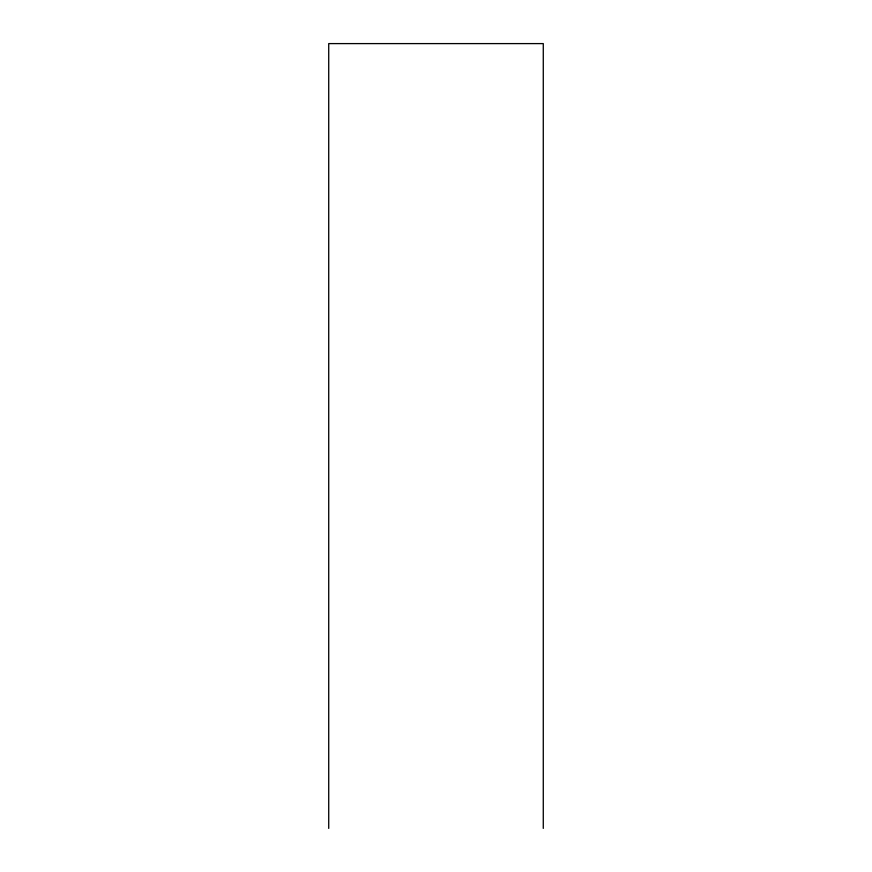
<?xml version="1.0" encoding="UTF-8"?>
<svg xmlns="http://www.w3.org/2000/svg" width="872" height="872" viewBox="0 0 872 872"><rect width="100%" height="100%" fill="white"/><g stroke="black" fill="none" stroke-linecap="round" stroke-linejoin="round"><path stroke-width="1.31" d="M543.278 828.4L543.278 43.6L328.722 43.6L328.722 828.4"/></g></svg>
